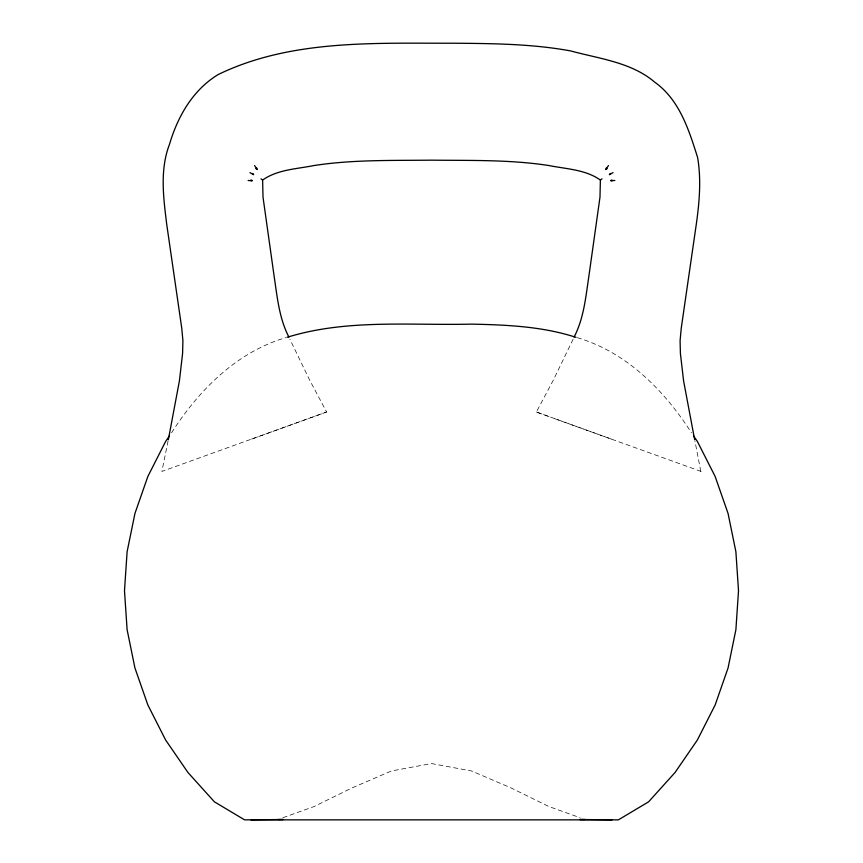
<?xml version="1.0" encoding="UTF-8"?>
<svg xmlns="http://www.w3.org/2000/svg" width="863" height="863" viewBox="0 0 863 863"><rect width="100%" height="100%" fill="white"/><g stroke="black" fill="none" stroke-linecap="round" stroke-linejoin="round"><path stroke-width="0.65" stroke-dasharray="4.32 3.24" d="M168.091 440.928L161.856 471.446L326.613 411.996L309.569 379.936L289.871 339.17M573.129 339.17L553.431 379.936L536.387 411.996L549.504 416.797M171.564 432.795C198.501 390.518 236.559 352.104 285.707 337.681M251.575 439.127L326.613 411.996M282.956 817.703L314.013 806.571L352.039 787.908L391.424 770.972L431.5 763.561L471.576 770.972L510.961 787.908L548.987 806.571L580.044 817.703M577.293 337.681C626.441 352.104 664.499 390.518 691.436 432.795M536.387 411.996L611.425 439.127M700.778 471.317L694.909 440.928M701.144 471.446L553.927 418.404"/><path stroke-width="1.29" d="M574.111 337.023C583.82 318.35 585.74 297.163 588.803 276.699L599.99 197.12L600.389 180.076C585.761 169.558 566.322 169.019 549.095 165.556C510.216 159.547 470.713 160.604 431.5 160.162C392.287 160.604 352.784 159.547 313.905 165.556C296.678 169.019 277.228 169.558 262.611 180.076L263.01 197.12L274.197 276.699C277.26 297.163 279.181 318.35 288.889 337.023M168.339 439.688L179.396 380.982L182.589 353.485L182.913 340.712L181.759 328.231L166.71 224.304C163.485 197.929 159.666 169.838 169.472 144.38C177.756 116.429 192.676 90.13 218.145 74.552C290.734 39.364 373.981 43.409 452.492 43.215C492.007 43.517 531.791 43.776 570.788 50.949C599.354 58.76 631.36 62.255 654.618 82.082C679.483 99.72 688.89 129.849 697.628 157.551C701.36 179.612 699.397 202.276 696.29 224.304L681.241 328.231L680.087 340.712L680.411 353.485L683.604 380.982L694.661 439.688M607.088 168.619L605.955 169.461L606.333 167.929M605.955 169.461L608.426 165.577M169.331 436.042L165.62 441.457L147.853 476.473L134.941 513.453L127.109 551.759L124.488 590.724L127.109 629.699L134.941 667.994L147.853 704.974L165.62 740.001L187.929 772.471L214.412 801.835L244.596 819.85L618.404 819.85L648.588 801.835L675.071 772.471L697.38 740.001L715.147 704.974L728.059 667.994L735.891 629.699L738.512 590.724L735.891 551.759L728.059 513.453L715.147 476.473L697.38 441.457L693.669 436.042M610.238 173.463L609.364 174.704L613.032 172.632M600.389 180.076L602.018 178.846M611.964 180.993L610.702 180.55L611.964 180.087M251.036 180.993L252.298 180.55L251.036 180.087M287.001 337.336C346.635 318.803 410.13 325.621 471.576 324.121C506.689 324.876 542.342 326.376 575.999 337.336M250.971 819.85L283.226 819.494L277.994 819.494M610.702 180.55L614.844 180.518M585.006 819.494L579.774 819.494L612.029 819.85M248.156 180.518L252.298 180.55M249.968 172.632L253.636 174.704L252.762 173.463M255.912 168.619L257.045 169.461L256.667 167.929M260.982 178.846L262.611 180.076M254.574 165.577L257.045 169.461"/></g></svg>
